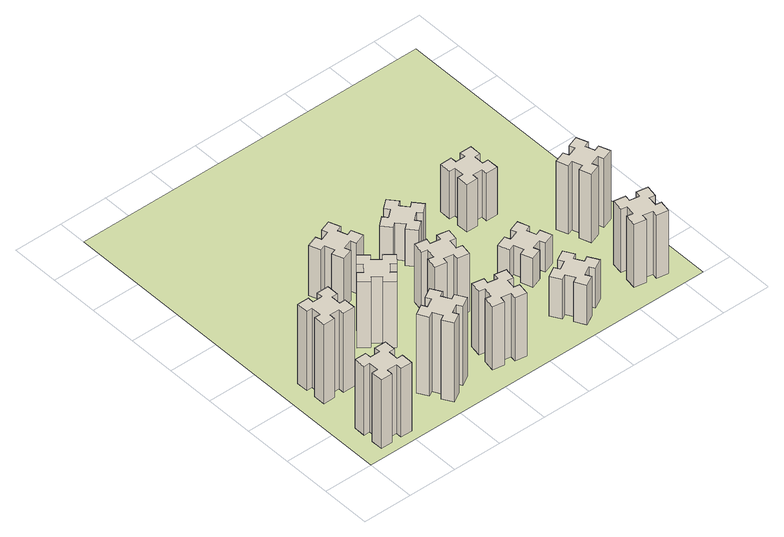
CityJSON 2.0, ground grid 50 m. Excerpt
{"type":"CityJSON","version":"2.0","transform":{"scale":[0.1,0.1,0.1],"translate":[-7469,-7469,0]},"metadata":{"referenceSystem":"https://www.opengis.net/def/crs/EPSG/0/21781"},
"CityObjects":{
"building1":{"type":"Building","attributes":{"class":"1000","function":"1000","usage":"1000","yearOfConstruction":2016,"roofType":"1000","measuredHeight":78,"storeysAboveGround":30,"storeysBelowGround":0},"geometry":[{"type":"Solid","lod":"1","boundaries":[[[[0,1,2,3,4,5,6,7,8,9,10,11,12,13,14,15,16,17,18,19]],[[17,16,20,21]],[[16,15,22,20]],[[15,14,23,22]],[[14,13,24,23]],[[13,12,25,24]],[[12,11,26,25]],[[11,10,27,26]],[[10,9,28,27]],[[9,8,29,28]],[[8,7,30,29]],[[7,6,31,30]],[[6,5,32,31]],[[5,4,33,32]],[[4,3,34,33]],[[3,2,35,34]],[[2,1,36,35]],[[1,0,37,36]],[[0,19,38,37]],[[19,18,39,38]],[[18,17,21,39]],[[24,25,26,27,28,29,30,31,32,33,34,35,36,37,38,39,21,20,22,23]]]]}]},
"building2":{"type":"Building","attributes":{"class":"1000","function":"1000","usage":"1000","yearOfConstruction":2016,"roofType":"1000","measuredHeight":90,"storeysAboveGround":30,"storeysBelowGround":0},"geometry":[{"type":"Solid","lod":"1","boundaries":[[[[40,41,42,43,44,45,46,47,48,49,50,51,52,53,54,55,56,57,58,59]],[[57,56,60,61]],[[56,55,62,60]],[[55,54,63,62]],[[54,53,64,63]],[[53,52,65,64]],[[52,51,66,65]],[[51,50,67,66]],[[50,49,68,67]],[[49,48,69,68]],[[48,47,70,69]],[[47,46,71,70]],[[46,45,72,71]],[[45,44,73,72]],[[44,43,74,73]],[[43,42,75,74]],[[42,41,76,75]],[[41,40,77,76]],[[40,59,78,77]],[[59,58,79,78]],[[58,57,61,79]],[[64,65,66,67,68,69,70,71,72,73,74,75,76,77,78,79,61,60,62,63]]]]}]},
"building3":{"type":"Building","attributes":{"class":"1000","function":"1000","usage":"1000","yearOfConstruction":2016,"roofType":"1000","measuredHeight":90,"storeysAboveGround":30,"storeysBelowGround":0},"geometry":[{"type":"Solid","lod":"1","boundaries":[[[[80,81,82,83,84,85,86,87,88,89,90,91,92,93,94,95,96,97,98,99]],[[97,96,100,101]],[[96,95,102,100]],[[95,94,103,102]],[[94,93,104,103]],[[93,92,105,104]],[[92,91,106,105]],[[91,90,107,106]],[[90,89,108,107]],[[89,88,109,108]],[[88,87,110,109]],[[87,86,111,110]],[[86,85,112,111]],[[85,84,113,112]],[[84,83,114,113]],[[83,82,115,114]],[[82,81,116,115]],[[81,80,117,116]],[[80,99,118,117]],[[99,98,119,118]],[[98,97,101,119]],[[104,105,106,107,108,109,110,111,112,113,114,115,116,117,118,119,101,100,102,103]]]]}]},
"building4":{"type":"Building","attributes":{"class":"1000","function":"1000","usage":"1000","yearOfConstruction":2016,"roofType":"1000","measuredHeight":75,"storeysAboveGround":30,"storeysBelowGround":0},"geometry":[{"type":"Solid","lod":"1","boundaries":[[[[120,121,122,123,124,125,126,127,128,129,130,131,132,133,134,135,136,137,138,139]],[[137,136,140,141]],[[136,135,142,140]],[[135,134,143,142]],[[134,133,144,143]],[[133,132,145,144]],[[132,131,146,145]],[[131,130,147,146]],[[130,129,148,147]],[[129,128,149,148]],[[128,127,150,149]],[[127,126,151,150]],[[126,125,152,151]],[[125,124,153,152]],[[124,123,154,153]],[[123,122,155,154]],[[122,121,156,155]],[[121,120,157,156]],[[120,139,158,157]],[[139,138,159,158]],[[138,137,141,159]],[[144,145,146,147,148,149,150,151,152,153,154,155,156,157,158,159,141,140,142,143]]]]}]},
"building5":{"type":"Building","attributes":{"class":"1000","function":"1000","usage":"1000","yearOfConstruction":2016,"roofType":"1000","measuredHeight":57,"storeysAboveGround":30,"storeysBelowGround":0},"geometry":[{"type":"Solid","lod":"1","boundaries":[[[[160,161,162,163,164,165,166,167,168,169,170,171,172,173,174,175,176,177,178,179]],[[177,176,180,181]],[[176,175,182,180]],[[175,174,183,182]],[[174,173,184,183]],[[173,172,185,184]],[[172,171,186,185]],[[171,170,187,186]],[[170,169,188,187]],[[169,168,189,188]],[[168,167,190,189]],[[167,166,191,190]],[[166,165,192,191]],[[165,164,193,192]],[[164,163,194,193]],[[163,162,195,194]],[[162,161,196,195]],[[161,160,197,196]],[[160,179,198,197]],[[179,178,199,198]],[[178,177,181,199]],[[184,185,186,187,188,189,190,191,192,193,194,195,196,197,198,199,181,180,182,183]]]]}]},
"building6":{"type":"Building","attributes":{"class":"1000","function":"1000","usage":"1000","yearOfConstruction":2016,"roofType":"1000","measuredHeight":72,"storeysAboveGround":30,"storeysBelowGround":0},"geometry":[{"type":"Solid","lod":"1","boundaries":[[[[200,201,202,203,204,205,206,207,208,209,210,211,212,213,214,215,216,217,218,219]],[[217,216,220,221]],[[216,215,222,220]],[[215,214,223,222]],[[214,213,224,223]],[[213,212,225,224]],[[212,211,226,225]],[[211,210,227,226]],[[210,209,228,227]],[[209,208,229,228]],[[208,207,230,229]],[[207,206,231,230]],[[206,205,232,231]],[[205,204,233,232]],[[204,203,234,233]],[[203,202,235,234]],[[202,201,236,235]],[[201,200,237,236]],[[200,219,238,237]],[[219,218,239,238]],[[218,217,221,239]],[[224,225,226,227,228,229,230,231,232,233,234,235,236,237,238,239,221,220,222,223]]]]}]},
"building7":{"type":"Building","attributes":{"class":"1000","function":"1000","usage":"1000","yearOfConstruction":2016,"roofType":"1000","measuredHeight":66,"storeysAboveGround":30,"storeysBelowGround":0},"geometry":[{"type":"Solid","lod":"1","boundaries":[[[[240,241,242,243,244,245,246,247,248,249,250,251,252,253,254,255,256,257,258,259]],[[257,256,260,261]],[[256,255,262,260]],[[255,254,263,262]],[[254,253,264,263]],[[253,252,265,264]],[[252,251,266,265]],[[251,250,267,266]],[[250,249,268,267]],[[249,248,269,268]],[[248,247,270,269]],[[247,246,271,270]],[[246,245,272,271]],[[245,244,273,272]],[[244,243,274,273]],[[243,242,275,274]],[[242,241,276,275]],[[241,240,277,276]],[[240,259,278,277]],[[259,258,279,278]],[[258,257,261,279]],[[264,265,266,267,268,269,270,271,272,273,274,275,276,277,278,279,261,260,262,263]]]]}]},
"building8":{"type":"Building","attributes":{"class":"1000","function":"1000","usage":"1000","yearOfConstruction":2016,"roofType":"1000","measuredHeight":42,"storeysAboveGround":30,"storeysBelowGround":0},"geometry":[{"type":"Solid","lod":"1","boundaries":[[[[280,281,282,283,284,285,286,287,288,289,290,291,292,293,294,295,296,297,298,299]],[[297,296,300,301]],[[296,295,302,300]],[[295,294,303,302]],[[294,293,304,303]],[[293,292,305,304]],[[292,291,306,305]],[[291,290,307,306]],[[290,289,308,307]],[[289,288,309,308]],[[288,287,310,309]],[[287,286,311,310]],[[286,285,312,311]],[[285,284,313,312]],[[284,283,314,313]],[[283,282,315,314]],[[282,281,316,315]],[[281,280,317,316]],[[280,299,318,317]],[[299,298,319,318]],[[298,297,301,319]],[[304,305,306,307,308,309,310,311,312,313,314,315,316,317,318,319,301,300,302,303]]]]}]},
"building9":{"type":"Building","attributes":{"class":"1000","function":"1000","usage":"1000","yearOfConstruction":2016,"roofType":"1000","measuredHeight":45,"storeysAboveGround":30,"storeysBelowGround":0},"geometry":[{"type":"Solid","lod":"1","boundaries":[[[[320,321,322,323,324,325,326,327,328,329,330,331,332,333,334,335,336,337,338,339]],[[337,336,340,341]],[[336,335,342,340]],[[335,334,343,342]],[[334,333,344,343]],[[333,332,345,344]],[[332,331,346,345]],[[331,330,347,346]],[[330,329,348,347]],[[329,328,349,348]],[[328,327,350,349]],[[327,326,351,350]],[[326,325,352,351]],[[325,324,353,352]],[[324,323,354,353]],[[323,322,355,354]],[[322,321,356,355]],[[321,320,357,356]],[[320,339,358,357]],[[339,338,359,358]],[[338,337,341,359]],[[344,345,346,347,348,349,350,351,352,353,354,355,356,357,358,359,341,340,342,343]]]]}]},
"building10":{"type":"Building","attributes":{"class":"1000","function":"1000","usage":"1000","yearOfConstruction":2016,"roofType":"1000","measuredHeight":33,"storeysAboveGround":30,"storeysBelowGround":0},"geometry":[{"type":"Solid","lod":"1","boundaries":[[[[360,361,362,363,364,365,366,367,368,369,370,371,372,373,374,375,376,377,378,379]],[[377,376,380,381]],[[376,375,382,380]],[[375,374,383,382]],[[374,373,384,383]],[[373,372,385,384]],[[372,371,386,385]],[[371,370,387,386]],[[370,369,388,387]],[[369,368,389,388]],[[368,367,390,389]],[[367,366,391,390]],[[366,365,392,391]],[[365,364,393,392]],[[364,363,394,393]],[[363,362,395,394]],[[362,361,396,395]],[[361,360,397,396]],[[360,379,398,397]],[[379,378,399,398]],[[378,377,381,399]],[[384,385,386,387,388,389,390,391,392,393,394,395,396,397,398,399,381,380,382,383]]]]}]},
"building11":{"type":"Building","attributes":{"class":"1000","function":"1000","usage":"1000","yearOfConstruction":2016,"roofType":"1000","measuredHeight":54,"storeysAboveGround":30,"storeysBelowGround":0},"geometry":[{"type":"Solid","lod":"1","boundaries":[[[[400,401,402,403,404,405,406,407,408,409,410,411,412,413,414,415,416,417,418,419]],[[417,416,420,421]],[[416,415,422,420]],[[415,414,423,422]],[[414,413,424,423]],[[413,412,425,424]],[[412,411,426,425]],[[411,410,427,426]],[[410,409,428,427]],[[409,408,429,428]],[[408,407,430,429]],[[407,406,431,430]],[[406,405,432,431]],[[405,404,433,432]],[[404,403,434,433]],[[403,402,435,434]],[[402,401,436,435]],[[401,400,437,436]],[[400,419,438,437]],[[419,418,439,438]],[[418,417,421,439]],[[424,425,426,427,428,429,430,431,432,433,434,435,436,437,438,439,421,420,422,423]]]]}]},
"building12":{"type":"Building","attributes":{"class":"1000","function":"1000","usage":"1000","yearOfConstruction":2016,"roofType":"1000","measuredHeight":72,"storeysAboveGround":30,"storeysBelowGround":0},"geometry":[{"type":"Solid","lod":"1","boundaries":[[[[440,441,442,443,444,445,446,447,448,449,450,451,452,453,454,455,456,457,458,459]],[[457,456,460,461]],[[456,455,462,460]],[[455,454,463,462]],[[454,453,464,463]],[[453,452,465,464]],[[452,451,466,465]],[[451,450,467,466]],[[450,449,468,467]],[[449,448,469,468]],[[448,447,470,469]],[[447,446,471,470]],[[446,445,472,471]],[[445,444,473,472]],[[444,443,474,473]],[[443,442,475,474]],[[442,441,476,475]],[[441,440,477,476]],[[440,459,478,477]],[[459,458,479,478]],[[458,457,461,479]],[[464,465,466,467,468,469,470,471,472,473,474,475,476,477,478,479,461,460,462,463]]]]}]},
"building13":{"type":"Building","attributes":{"class":"1000","function":"1000","usage":"1000","yearOfConstruction":2016,"roofType":"1000","measuredHeight":78,"storeysAboveGround":30,"storeysBelowGround":0},"geometry":[{"type":"Solid","lod":"1","boundaries":[[[[480,481,482,483,484,485,486,487,488,489,490,491,492,493,494,495,496,497,498,499]],[[497,496,500,501]],[[496,495,502,500]],[[495,494,503,502]],[[494,493,504,503]],[[493,492,505,504]],[[492,491,506,505]],[[491,490,507,506]],[[490,489,508,507]],[[489,488,509,508]],[[488,487,510,509]],[[487,486,511,510]],[[486,485,512,511]],[[485,484,513,512]],[[484,483,514,513]],[[483,482,515,514]],[[482,481,516,515]],[[481,480,517,516]],[[480,499,518,517]],[[499,498,519,518]],[[498,497,501,519]],[[504,505,506,507,508,509,510,511,512,513,514,515,516,517,518,519,501,500,502,503]]]]}]},
"landuse1":{"type":"LandUse","attributes":{"name":"plot1","function":"1010"},"geometry":[{"type":"MultiSurface","lod":"1","boundaries":[[[520,521,522,523]]]}]}
},
"vertices":[
[265,325,0],[265,225,0],[205,225,0],[205,105,0],[325,105,0],[325,165,0],[425,165,0],[425,105,0],[545,105,0],[545,225,0],[485,225,0],[485,325,0],[545,325,0],[545,445,0],[425,445,0],[425,385,0],[325,385,0],[325,445,0],[205,445,0],[205,325,0],[325,385,780],[325,445,780],[425,385,780],[425,445,780],[545,445,780],[545,325,780],[485,325,780],[485,225,780],[545,225,780],[545,105,780],[425,105,780],[425,165,780],[325,165,780],[325,105,780],[205,105,780],[205,225,780],[265,225,780],[265,325,780],[205,325,780],[205,445,780],
[265,1065,0],[265,965,0],[205,965,0],[205,845,0],[325,845,0],[325,905,0],[425,905,0],[425,845,0],[545,845,0],[545,965,0],[485,965,0],[485,1065,0],[545,1065,0],[545,1185,0],[425,1185,0],[425,1125,0],[325,1125,0],[325,1185,0],[205,1185,0],[205,1065,0],[325,1125,900],[325,1185,900],[425,1125,900],[425,1185,900],[545,1185,900],[545,1065,900],[485,1065,900],[485,965,900],[545,965,900],[545,845,900],[425,845,900],[425,905,900],[325,905,900],[325,845,900],[205,845,900],[205,965,900],[265,965,900],[265,1065,900],[205,1065,900],[205,1185,900],
[1127,255,0],[1214,305,0],[1244,253,0],[1348,313,0],[1288,417,0],[1236,387,0],[1186,474,0],[1238,504,0],[1178,608,0],[1074,548,0],[1104,496,0],[1017,446,0],[987,498,0],[883,438,0],[943,334,0],[995,364,0],[1045,277,0],[993,247,0],[1053,143,0],[1157,203,0],[1045,277,900],[993,247,900],[995,364,900],[943,334,900],[883,438,900],[987,498,900],[1017,446,900],[1104,496,900],[1074,548,900],[1178,608,900],[1238,504,900],[1186,474,900],[1236,387,900],[1288,417,900],[1348,313,900],[1244,253,900],[1214,305,900],[1127,255,900],[1157,203,900],[1053,143,900],
[1224,1267,0],[1148,1332,0],[1186,1378,0],[1094,1455,0],[1017,1363,0],[1063,1324,0],[999,1248,0],[953,1286,0],[876,1194,0],[968,1117,0],[1006,1163,0],[1083,1099,0],[1044,1053,0],[1136,976,0],[1213,1068,0],[1167,1106,0],[1232,1183,0],[1278,1144,0],[1355,1236,0],[1263,1313,0],[1232,1183,750],[1278,1144,750],[1167,1106,750],[1213,1068,750],[1136,976,750],[1044,1053,750],[1083,1099,750],[1006,1163,750],[968,1117,750],[876,1194,750],[953,1286,750],[999,1248,750],[1063,1324,750],[1017,1363,750],[1094,1455,750],[1186,1378,750],[1148,1332,750],[1224,1267,750],[1263,1313,750],[1355,1236,750],
[1336,1846,0],[1302,1940,0],[1358,1960,0],[1317,2073,0],[1204,2032,0],[1225,1976,0],[1131,1942,0],[1110,1998,0],[997,1957,0],[1039,1844,0],[1095,1865,0],[1129,1771,0],[1073,1750,0],[1114,1637,0],[1227,1679,0],[1206,1735,0],[1300,1769,0],[1320,1713,0],[1433,1754,0],[1392,1867,0],[1300,1769,570],[1320,1713,570],[1206,1735,570],[1227,1679,570],[1114,1637,570],[1073,1750,570],[1129,1771,570],[1095,1865,570],[1039,1844,570],[997,1957,570],[1110,1998,570],[1131,1942,570],[1225,1976,570],[1204,2032,570],[1317,2073,570],[1358,1960,570],[1302,1940,570],[1336,1846,570],[1392,1867,570],[1433,1754,570],
[1855,307,0],[1872,405,0],[1931,395,0],[1952,513,0],[1834,534,0],[1824,475,0],[1725,492,0],[1736,551,0],[1617,572,0],[1597,454,0],[1656,444,0],[1638,345,0],[1579,356,0],[1558,237,0],[1677,217,0],[1687,276,0],[1785,258,0],[1775,199,0],[1893,178,0],[1914,297,0],[1785,258,720],[1775,199,720],[1687,276,720],[1677,217,720],[1558,237,720],[1579,356,720],[1638,345,720],[1656,444,720],[1597,454,720],[1617,572,720],[1736,551,720],[1725,492,720],[1824,475,720],[1834,534,720],[1952,513,720],[1931,395,720],[1872,405,720],[1855,307,720],[1914,297,720],[1893,178,720],
[1824,1215,0],[1725,1232,0],[1736,1291,0],[1617,1312,0],[1597,1194,0],[1656,1184,0],[1638,1085,0],[1579,1096,0],[1558,977,0],[1677,957,0],[1687,1016,0],[1785,998,0],[1775,939,0],[1893,918,0],[1914,1037,0],[1855,1047,0],[1872,1145,0],[1931,1135,0],[1952,1253,0],[1834,1274,0],[1872,1145,660],[1931,1135,660],[1855,1047,660],[1914,1037,660],[1893,918,660],[1775,939,660],[1785,998,660],[1687,1016,660],[1677,957,660],[1558,977,660],[1579,1096,660],[1638,1085,660],[1656,1184,660],[1597,1194,660],[1617,1312,660],[1736,1291,660],[1725,1232,660],[1824,1215,660],[1834,1274,660],[1952,1253,660],
[1839,1823,0],[1903,1746,0],[1857,1708,0],[1934,1616,0],[2026,1693,0],[1988,1739,0],[2064,1803,0],[2103,1757,0],[2195,1834,0],[2118,1926,0],[2072,1888,0],[2007,1964,0],[2053,2003,0],[1976,2095,0],[1884,2018,0],[1923,1972,0],[1846,1907,0],[1808,1953,0],[1716,1876,0],[1793,1784,0],[1846,1907,420],[1808,1953,420],[1923,1972,420],[1884,2018,420],[1976,2095,420],[2053,2003,420],[2007,1964,420],[2072,1888,420],[2118,1926,420],[2195,1834,420],[2103,1757,420],[2064,1803,420],[1988,1739,420],[2026,1693,420],[1934,1616,420],[1857,1708,420],[1903,1746,420],[1839,1823,420],[1793,1784,420],[1716,1876,420],
[2475,364,0],[2525,277,0],[2473,247,0],[2533,143,0],[2637,203,0],[2607,255,0],[2694,305,0],[2724,253,0],[2828,313,0],[2768,417,0],[2716,387,0],[2666,474,0],[2718,504,0],[2658,608,0],[2554,548,0],[2584,496,0],[2497,446,0],[2467,498,0],[2363,438,0],[2423,334,0],[2497,446,450],[2467,498,450],[2584,496,450],[2554,548,450],[2658,608,450],[2718,504,450],[2666,474,450],[2716,387,450],[2768,417,450],[2828,313,450],[2724,253,450],[2694,305,450],[2607,255,450],[2637,203,450],[2533,143,450],[2473,247,450],[2525,277,450],[2475,364,450],[2423,334,450],[2363,438,450],
[2716,1006,0],[2682,1100,0],[2738,1120,0],[2697,1233,0],[2584,1192,0],[2605,1136,0],[2511,1102,0],[2490,1158,0],[2377,1117,0],[2419,1004,0],[2475,1025,0],[2509,931,0],[2453,910,0],[2494,797,0],[2607,839,0],[2586,895,0],[2680,929,0],[2700,873,0],[2813,914,0],[2772,1027,0],[2680,929,330],[2700,873,330],[2586,895,330],[2607,839,330],[2494,797,330],[2453,910,330],[2509,931,330],[2475,1025,330],[2419,1004,330],[2377,1117,330],[2490,1158,330],[2511,1102,330],[2605,1136,330],[2584,1192,330],[2697,1233,330],[2738,1120,330],[2682,1100,330],[2716,1006,330],[2772,1027,330],[2813,914,330],
[2805,1805,0],[2805,1905,0],[2865,1905,0],[2865,2025,0],[2745,2025,0],[2745,1965,0],[2645,1965,0],[2645,2025,0],[2525,2025,0],[2525,1905,0],[2585,1905,0],[2585,1805,0],[2525,1805,0],[2525,1685,0],[2645,1685,0],[2645,1745,0],[2745,1745,0],[2745,1685,0],[2865,1685,0],[2865,1805,0],[2745,1745,540],[2745,1685,540],[2645,1745,540],[2645,1685,540],[2525,1685,540],[2525,1805,540],[2585,1805,540],[2585,1905,540],[2525,1905,540],[2525,2025,540],[2645,2025,540],[2645,1965,540],[2745,1965,540],[2745,2025,540],[2865,2025,540],[2865,1905,540],[2805,1905,540],[2805,1805,540],[2865,1805,540],[2865,1685,540],
[3435,307,0],[3452,405,0],[3511,395,0],[3532,513,0],[3414,534,0],[3404,475,0],[3305,492,0],[3316,551,0],[3197,572,0],[3177,454,0],[3236,444,0],[3218,345,0],[3159,356,0],[3138,237,0],[3257,217,0],[3267,276,0],[3365,258,0],[3355,199,0],[3473,178,0],[3494,297,0],[3365,258,720],[3355,199,720],[3267,276,720],[3257,217,720],[3138,237,720],[3159,356,720],[3218,345,720],[3236,444,720],[3177,454,720],[3197,572,720],[3316,551,720],[3305,492,720],[3404,475,720],[3414,534,720],[3532,513,720],[3511,395,720],[3452,405,720],[3435,307,720],[3494,297,720],[3473,178,720],
[3215,1125,0],[3249,1031,0],[3193,1010,0],[3234,897,0],[3347,939,0],[3326,995,0],[3420,1029,0],[3440,973,0],[3553,1014,0],[3512,1127,0],[3456,1106,0],[3422,1200,0],[3478,1220,0],[3437,1333,0],[3324,1292,0],[3345,1236,0],[3251,1202,0],[3230,1258,0],[3117,1217,0],[3159,1104,0],[3251,1202,780],[3230,1258,780],[3345,1236,780],[3324,1292,780],[3437,1333,780],[3478,1220,780],[3422,1200,780],[3456,1106,780],[3512,1127,780],[3553,1014,780],[3440,973,780],[3420,1029,780],[3326,995,780],[3347,939,780],[3234,897,780],[3193,1010,780],[3249,1031,780],[3215,1125,780],[3159,1104,780],[3117,1217,780],
[5,3705,0],[3705,3705,0],[3705,5,0],[5,5,0]
]}
